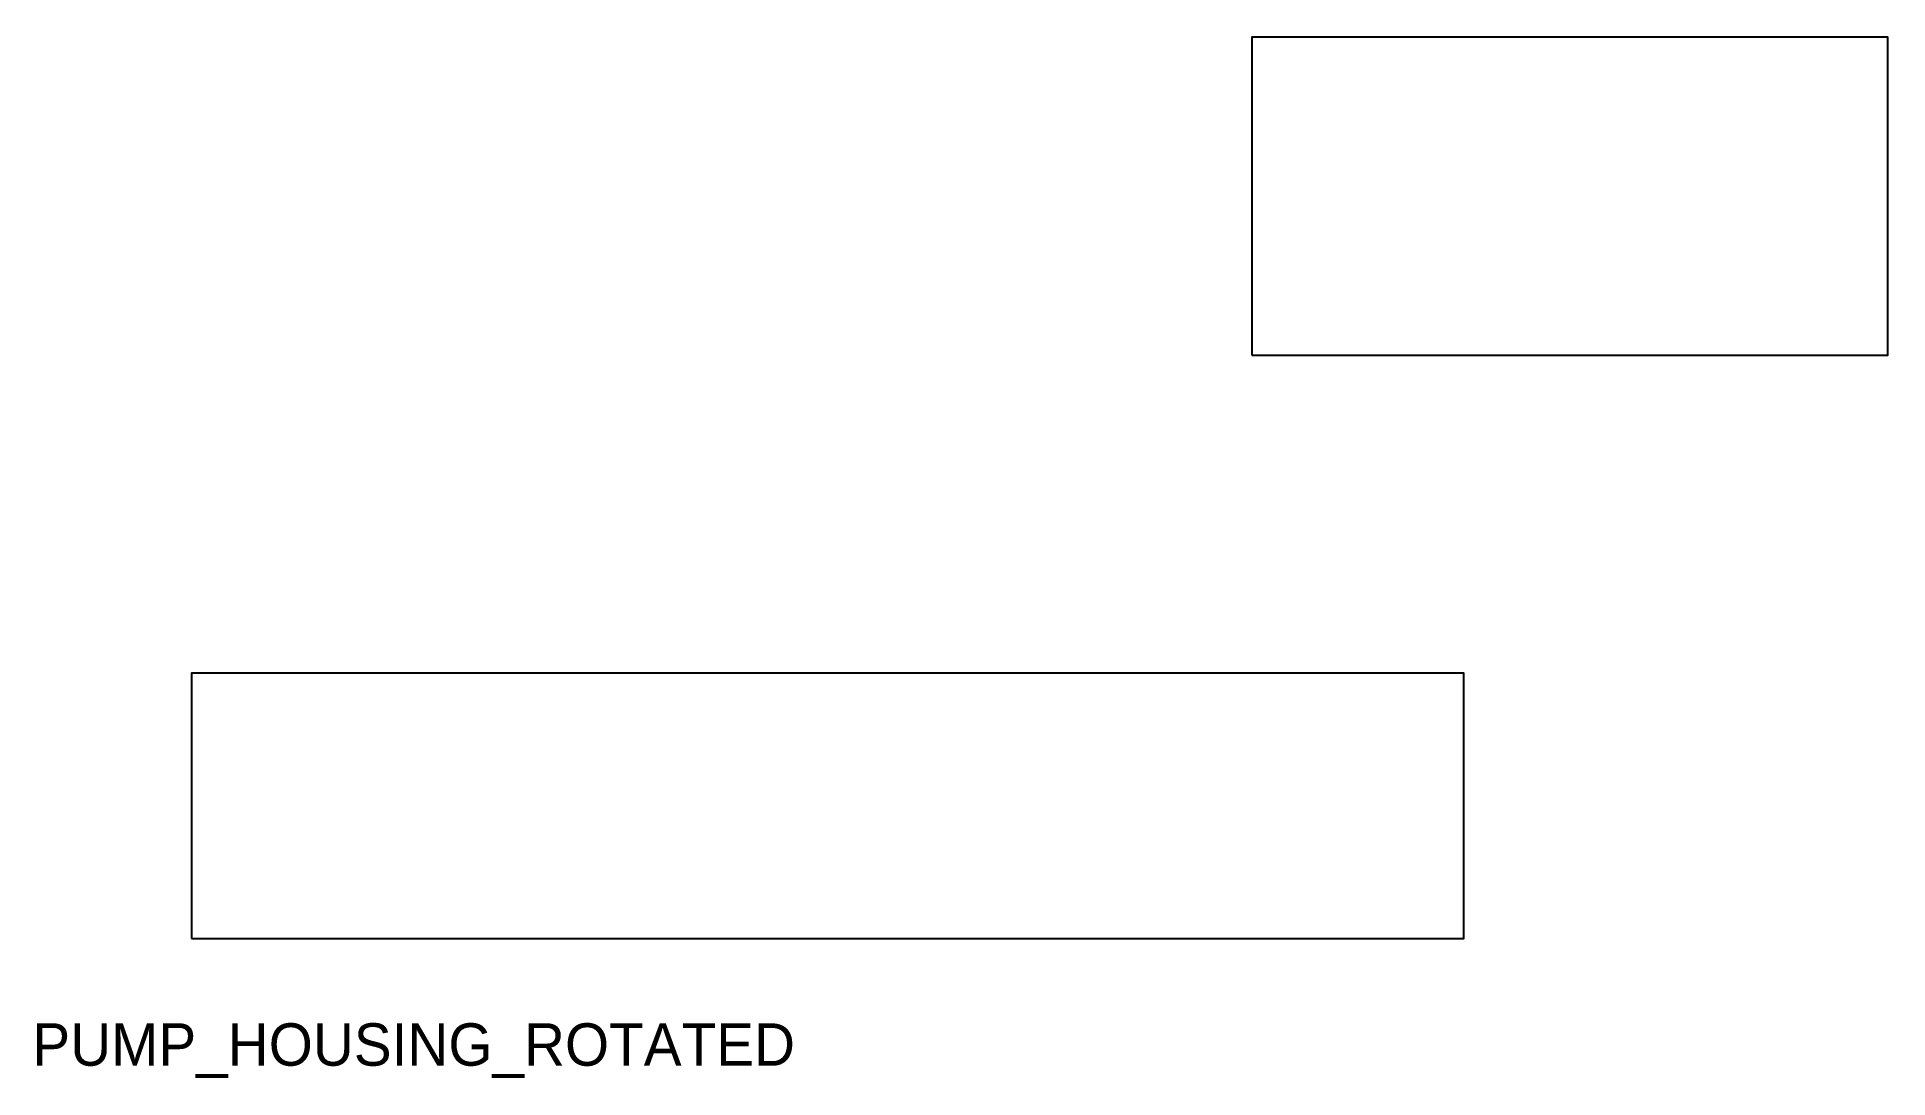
# Model space of a CAD drawing. Header units: millimetres. Extents: x 5 to 180, y -13 to 85.
import ezdxf

# ---------------------------------------------------------------- set-up
doc = ezdxf.new("R2010")
doc.units = ezdxf.units.MM
doc.layers.add('ANNOTATION', color=7, linetype='Continuous')
doc.layers.add('OUTLINE', color=7, linetype='Continuous')

msp = doc.modelspace()

# ---------------------------------------------------------------- linework, layer by layer
at = {"layer": 'OUTLINE'}
for points in [[(120, 55), (180, 55), (180, 85), (120, 85)], [(20, 0), (140, 0), (140, 25), (20, 25)]]:
    msp.add_lwpolyline(points, close=True, dxfattribs=at)

# ---------------------------------------------------------------- texts
at = {"layer": 'ANNOTATION'}
msp.add_text('PUMP_HOUSING_ROTATED', height=4, dxfattribs=at).set_placement((5, -12))

doc.saveas('drawing.dxf')
